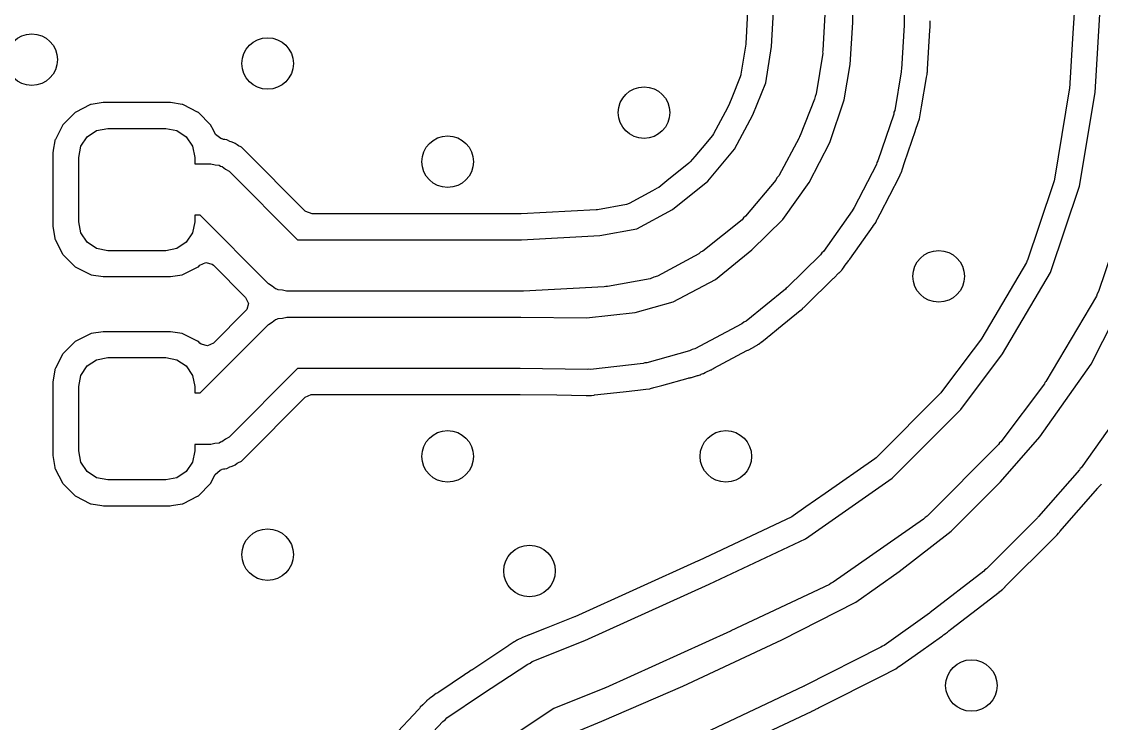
# Model space of a CAD drawing. Extents: x 2.37 to 5.13, y -5.38 to -2.62.
# Drawn here: x 2.8749 to 3.2047, y -4.6516 to -4.4372 of the extents above; entities that cross this region are included whole.
import ezdxf

# ---------------------------------------------------------------- set-up
doc = ezdxf.new("R2010")
doc.units = 0
doc.header["$MEASUREMENT"] = 0
doc.layers.add('BLACK', color=7, linetype='CONTINUOUS')

msp = doc.modelspace()

# ---------------------------------------------------------------- linework, layer by layer
at = {"layer": 'BLACK', "linetype": 'CONTINUOUS'}
for p, q in [((3.12873, -4.43751), (3.12893, -4.4225)), ((3.14467, -4.4227), (3.14447, -4.43792)), ((3.19674, -4.4283), (3.19587, -4.44236)), ((3.20277, -4.45881), (3.20463, -4.42857)), ((3.09685, -4.43003), (3.0962, -4.44201)), ((3.10396, -4.44476), (3.10474, -4.43041)), ((3.12046, -4.43122), (3.11966, -4.44604)), ((3.12797, -4.45031), (3.12873, -4.43751)), ((3.14446, -4.43827), (3.14366, -4.45168)), ((3.14447, -4.43792), (3.14443, -4.43809)), ((3.14443, -4.43809), (3.14446, -4.43827)), ((3.15157, -4.45168), (3.15228, -4.43977)), ((3.15228, -4.43977), (3.15231, -4.43945)), ((3.15231, -4.43945), (3.15233, -4.43936)), ((3.15233, -4.43936), (3.15235, -4.43925)), ((3.15235, -4.43925), (3.15236, -4.43844)), ((3.15236, -4.43844), (3.15237, -4.43831)), ((3.15237, -4.43831), (3.15241, -4.4375)), ((3.15239, -4.4373), (3.15238, -4.43697)), ((3.15241, -4.4375), (3.15239, -4.4373)), ((3.0962, -4.44201), (3.09611, -4.44376)), ((3.19587, -4.44236), (3.19492, -4.45778)), ((3.09608, -4.44407), (3.09459, -4.45328)), ((3.09611, -4.44376), (3.09608, -4.44407)), ((3.10217, -4.45589), (3.10396, -4.44476)), ((3.11966, -4.44604), (3.11955, -4.44644)), ((3.11955, -4.44644), (3.11957, -4.44685)), ((3.11957, -4.44685), (3.11757, -4.45927)), ((3.12614, -4.46107), (3.12797, -4.45031)), ((3.14356, -4.45252), (3.14156, -4.46433)), ((3.14366, -4.45168), (3.14354, -4.45209)), ((3.14354, -4.45209), (3.14356, -4.45252)), ((3.15148, -4.45315), (3.15152, -4.45284)), ((3.15152, -4.45284), (3.15153, -4.45272)), ((3.15153, -4.45272), (3.15155, -4.45261)), ((3.15155, -4.45261), (3.15156, -4.45215)), ((3.15156, -4.45183), (3.15157, -4.45168)), ((3.15156, -4.45215), (3.15156, -4.45183)), ((3.09439, -4.45406), (3.09183, -4.46048)), ((3.09456, -4.45345), (3.09439, -4.45406)), ((3.09459, -4.45328), (3.09456, -4.45345)), ((3.09825, -4.46567), (3.10217, -4.45589)), ((3.14976, -4.46318), (3.15127, -4.45428)), ((3.15127, -4.45428), (3.1513, -4.45415)), ((3.1513, -4.45415), (3.15147, -4.45338)), ((3.15147, -4.45338), (3.15148, -4.45315)), ((3.11757, -4.45927), (3.11725, -4.46007)), ((3.19489, -4.45807), (3.19039, -4.48535)), ((3.19492, -4.45778), (3.19489, -4.45807)), ((3.19803, -4.48749), (3.20277, -4.45881)), ((2.89571, -4.46263), (2.89139, -4.46483)), ((2.89591, -4.46253), (2.89571, -4.46263)), ((2.89571, -4.46263), (2.89571, -4.46263)), ((2.89614, -4.46249), (2.89591, -4.46253)), ((2.89972, -4.46192), (2.89614, -4.46249)), ((2.89614, -4.46249), (2.89614, -4.46249)), ((2.89984, -4.46191), (2.89972, -4.46192)), ((2.92019, -4.46191), (2.89984, -4.46191)), ((2.9203, -4.46192), (2.92019, -4.46191)), ((2.92388, -4.46249), (2.9203, -4.46192)), ((2.92411, -4.46253), (2.92388, -4.46249)), ((2.92388, -4.46249), (2.92388, -4.46249)), ((2.92432, -4.46263), (2.92411, -4.46253)), ((2.92863, -4.46483), (2.92432, -4.46263)), ((2.92432, -4.46263), (2.92432, -4.46263)), ((3.09101, -4.46248), (3.08975, -4.46483)), ((3.09114, -4.46219), (3.09101, -4.46248)), ((3.09183, -4.46048), (3.09114, -4.46219)), ((3.11711, -4.46092), (3.11271, -4.47194)), ((3.11725, -4.46007), (3.11711, -4.46092)), ((3.12173, -4.47412), (3.12614, -4.46107)), ((2.89118, -4.46494), (2.88743, -4.46869)), ((2.89139, -4.46483), (2.89118, -4.46494)), ((2.89139, -4.46483), (2.89139, -4.46483)), ((2.92864, -4.46483), (2.92863, -4.46483)), ((2.92884, -4.46494), (2.92864, -4.46483)), ((2.93259, -4.46869), (2.92884, -4.46494)), ((3.08975, -4.46483), (3.0862, -4.47147)), ((3.09264, -4.47617), (3.09825, -4.46567)), ((3.14126, -4.46552), (3.13645, -4.47973)), ((3.14132, -4.4649), (3.14126, -4.46552)), ((3.14156, -4.46433), (3.14132, -4.4649)), ((3.14914, -4.46686), (3.14934, -4.46566)), ((3.14934, -4.46564), (3.14976, -4.46321)), ((3.14934, -4.46566), (3.14934, -4.46564)), ((3.14934, -4.46564), (3.14934, -4.46564)), ((3.14976, -4.46319), (3.14976, -4.46318)), ((3.14976, -4.46318), (3.14976, -4.46318)), ((3.14976, -4.46321), (3.14976, -4.46319)), ((3.14976, -4.46321), (3.14976, -4.46321)), ((2.88733, -4.46889), (2.88516, -4.47316)), ((2.88743, -4.46869), (2.88733, -4.46889)), ((2.88733, -4.46889), (2.88733, -4.46889)), ((2.93346, -4.4704), (2.93259, -4.46869)), ((3.14795, -4.4704), (3.14874, -4.46804)), ((3.14874, -4.46804), (3.14913, -4.46687)), ((3.14913, -4.46687), (3.14914, -4.46687)), ((3.14914, -4.46687), (3.14914, -4.46686)), ((2.89297, -4.47527), (2.89489, -4.47239)), ((2.89489, -4.47239), (2.89776, -4.47047)), ((2.89776, -4.47047), (2.90115, -4.4698)), ((2.90115, -4.4698), (2.91887, -4.4698)), ((2.91887, -4.4698), (2.92226, -4.47047)), ((2.92226, -4.47047), (2.92513, -4.47239)), ((2.92513, -4.47239), (2.92705, -4.47527)), ((2.93401, -4.47146), (2.93346, -4.4704)), ((2.93413, -4.47169), (2.93401, -4.47146)), ((2.9357, -4.47291), (2.93413, -4.47169)), ((3.08587, -4.47196), (3.0827, -4.47575)), ((3.0862, -4.47147), (3.08587, -4.47196)), ((3.11234, -4.47271), (3.10614, -4.48432)), ((3.11246, -4.47229), (3.11234, -4.47271)), ((3.11271, -4.47194), (3.11246, -4.47229)), ((3.14461, -4.48027), (3.14794, -4.47041)), ((3.14794, -4.47041), (3.14795, -4.4704)), ((3.14794, -4.47041), (3.14794, -4.47041)), ((2.88499, -4.47364), (2.88453, -4.47651)), ((2.88502, -4.47342), (2.88499, -4.47364)), ((2.88499, -4.47364), (2.88499, -4.47364)), ((2.88516, -4.47316), (2.88502, -4.47342)), ((2.8923, -4.47866), (2.89297, -4.47527)), ((2.92705, -4.47527), (2.92773, -4.47866)), ((2.936, -4.47301), (2.9357, -4.47291)), ((2.93612, -4.47305), (2.936, -4.47301)), ((2.93657, -4.47316), (2.93612, -4.47305)), ((2.93692, -4.47321), (2.93657, -4.47316)), ((2.93758, -4.47332), (2.93692, -4.47321)), ((2.93779, -4.47342), (2.93758, -4.47332)), ((2.9385, -4.47378), (2.93779, -4.47342)), ((2.93892, -4.47396), (2.9385, -4.47378)), ((2.93968, -4.4742), (2.93892, -4.47396)), ((2.9399, -4.47428), (2.93968, -4.4742)), ((2.93968, -4.4742), (2.93968, -4.4742)), ((2.94008, -4.47441), (2.9399, -4.47428)), ((2.94073, -4.47488), (2.94008, -4.47441)), ((2.94008, -4.47441), (2.94008, -4.47441)), ((2.94112, -4.47512), (2.94073, -4.47488)), ((2.94183, -4.47548), (2.94112, -4.47512)), ((2.94203, -4.47558), (2.94183, -4.47548)), ((2.94292, -4.47647), (2.94203, -4.47558)), ((3.0827, -4.47575), (3.08051, -4.47837)), ((3.08447, -4.48594), (3.09264, -4.47617)), ((3.11546, -4.4863), (3.12173, -4.47412)), ((2.88453, -4.47651), (2.8844, -4.47734)), ((2.8844, -4.47734), (2.8844, -4.49966)), ((2.8923, -4.49834), (2.8923, -4.47866)), ((2.92773, -4.47866), (2.92773, -4.48063)), ((2.96152, -4.49507), (2.94292, -4.47647)), ((2.94292, -4.47647), (2.94292, -4.47647)), ((3.08051, -4.47837), (3.0791, -4.48005)), ((2.92773, -4.48063), (2.93266, -4.48063)), ((2.93266, -4.48063), (2.93395, -4.48092)), ((2.93395, -4.48092), (2.93525, -4.48107)), ((2.93525, -4.48107), (2.93564, -4.48131)), ((2.93564, -4.48131), (2.93608, -4.48141)), ((2.93608, -4.48141), (2.9371, -4.48223)), ((2.9371, -4.48223), (2.93822, -4.48293)), ((3.07869, -4.48046), (3.072, -4.4858)), ((3.0791, -4.48005), (3.07869, -4.48046)), ((3.136, -4.48081), (3.12919, -4.49402)), ((3.13615, -4.48024), (3.136, -4.48081)), ((3.13645, -4.47973), (3.13615, -4.48024)), ((3.14362, -4.48321), (3.14395, -4.4822)), ((3.14395, -4.4822), (3.14396, -4.48218)), ((3.14396, -4.48218), (3.14461, -4.48027)), ((2.93822, -4.48293), (2.9591, -4.50381)), ((3.072, -4.4858), (3.06947, -4.48784)), ((3.07364, -4.49461), (3.08447, -4.48594)), ((3.10524, -4.48565), (3.09603, -4.49666)), ((3.10561, -4.48493), (3.10524, -4.48565)), ((3.10614, -4.48432), (3.10561, -4.48493)), ((3.13709, -4.49592), (3.14299, -4.48448)), ((3.14299, -4.48448), (3.143, -4.48446)), ((3.143, -4.48446), (3.14349, -4.48353)), ((3.14349, -4.48353), (3.14354, -4.48342)), ((3.14349, -4.48353), (3.14349, -4.48353)), ((3.14354, -4.48342), (3.14356, -4.48337)), ((3.14356, -4.48337), (3.14359, -4.48332)), ((3.14359, -4.48332), (3.14362, -4.48321)), ((3.14362, -4.48321), (3.14362, -4.48321)), ((3.19027, -4.4858), (3.18558, -4.49977)), ((3.19039, -4.48535), (3.19027, -4.4858)), ((3.06758, -4.4889), (3.0605, -4.49273)), ((3.06903, -4.48812), (3.06758, -4.4889)), ((3.06947, -4.48784), (3.06903, -4.48812)), ((3.10739, -4.49767), (3.11546, -4.4863)), ((3.1892, -4.5138), (3.19803, -4.48749)), ((3.21316, -4.49191), (3.20386, -4.51962)), ((2.9617, -4.49524), (2.96152, -4.49507)), ((2.96358, -4.49592), (2.9617, -4.49524)), ((3.02731, -4.49592), (2.96358, -4.49592)), ((3.02746, -4.49592), (3.02731, -4.49592)), ((3.05036, -4.49472), (3.02746, -4.49592)), ((3.05074, -4.49467), (3.05036, -4.49472)), ((3.05965, -4.49303), (3.05074, -4.49467)), ((3.0605, -4.49273), (3.05965, -4.49303)), ((3.06275, -4.50048), (3.07364, -4.49461)), ((3.12862, -4.49496), (3.11981, -4.50737)), ((3.12883, -4.49444), (3.12862, -4.49496)), ((3.12919, -4.49402), (3.12883, -4.49444)), ((3.13628, -4.49749), (3.13709, -4.49592)), ((2.89297, -4.50173), (2.8923, -4.49834)), ((2.92773, -4.49834), (2.92705, -4.50173)), ((2.92939, -4.49637), (2.92773, -4.49637)), ((2.92773, -4.49637), (2.92773, -4.49834)), ((2.95027, -4.51726), (2.92939, -4.49637)), ((3.09492, -4.49775), (3.08291, -4.50736)), ((3.09541, -4.49714), (3.09492, -4.49775)), ((3.09603, -4.49666), (3.09541, -4.49714)), ((3.09794, -4.50693), (3.10739, -4.49767)), ((3.135, -4.49961), (3.13558, -4.49882)), ((3.13558, -4.49882), (3.13565, -4.49872)), ((3.13558, -4.49882), (3.13558, -4.49882)), ((3.13565, -4.49872), (3.1357, -4.49863)), ((3.1357, -4.49863), (3.13571, -4.4986)), ((3.13571, -4.4986), (3.13578, -4.49851)), ((3.13578, -4.49851), (3.13626, -4.49753)), ((3.13626, -4.49753), (3.13628, -4.49749)), ((2.8844, -4.49966), (2.88442, -4.49977)), ((2.88442, -4.49977), (2.88499, -4.50336)), ((2.89489, -4.50461), (2.89297, -4.50173)), ((2.92705, -4.50173), (2.92513, -4.50461)), ((3.02759, -4.50381), (3.05148, -4.50256)), ((3.05148, -4.50256), (3.06275, -4.50048)), ((3.12781, -4.50974), (3.13497, -4.49964)), ((3.13497, -4.49964), (3.135, -4.49961)), ((3.18558, -4.49977), (3.18214, -4.51005)), ((2.88499, -4.50336), (2.88499, -4.50336)), ((2.88499, -4.50336), (2.88502, -4.50358)), ((2.88502, -4.50358), (2.88513, -4.50379)), ((2.88513, -4.50379), (2.88513, -4.50379)), ((2.88513, -4.50379), (2.88733, -4.50811)), ((2.89776, -4.50653), (2.89489, -4.50461)), ((2.92513, -4.50461), (2.92226, -4.50653)), ((2.9591, -4.50381), (3.02759, -4.50381)), ((2.88733, -4.50811), (2.88733, -4.50811)), ((2.88733, -4.50811), (2.88743, -4.50831)), ((2.88743, -4.50831), (2.89118, -4.51206)), ((2.90115, -4.5072), (2.89776, -4.50653)), ((2.91887, -4.5072), (2.90115, -4.5072)), ((2.92226, -4.50653), (2.91887, -4.5072)), ((3.08174, -4.50813), (3.06913, -4.51494)), ((3.08227, -4.50766), (3.08174, -4.50813)), ((3.08291, -4.50736), (3.08227, -4.50766)), ((3.08683, -4.516), (3.09794, -4.50693)), ((3.11891, -4.50842), (3.1087, -4.51843)), ((3.11929, -4.50783), (3.11891, -4.50842)), ((3.11981, -4.50737), (3.11929, -4.50783)), ((2.89118, -4.51206), (2.89139, -4.51217)), ((2.89139, -4.51217), (2.89139, -4.51217)), ((2.89139, -4.51217), (2.89571, -4.51437)), ((2.92432, -4.51437), (2.92863, -4.51217)), ((2.92863, -4.51217), (2.92884, -4.51206)), ((2.92884, -4.51206), (2.92932, -4.51159)), ((2.92932, -4.51159), (2.93112, -4.51074)), ((2.93112, -4.51074), (2.93305, -4.51126)), ((2.93305, -4.51126), (2.93344, -4.51159)), ((2.93344, -4.51159), (2.94329, -4.52144)), ((3.12561, -4.51284), (3.12615, -4.51208)), ((3.12615, -4.51208), (3.12618, -4.51204)), ((3.12618, -4.51204), (3.12755, -4.51019)), ((3.12755, -4.51019), (3.12759, -4.51006)), ((3.12759, -4.51006), (3.12768, -4.50992)), ((3.12768, -4.50992), (3.12781, -4.50974)), ((3.18183, -4.51077), (3.16815, -4.53386)), ((3.18208, -4.51021), (3.18183, -4.51077)), ((3.18214, -4.51005), (3.18208, -4.51021)), ((2.89571, -4.51437), (2.89571, -4.51437)), ((2.89571, -4.51437), (2.89591, -4.51447)), ((2.89591, -4.51447), (2.89614, -4.51451)), ((2.89614, -4.51451), (2.89614, -4.51451)), ((2.89614, -4.51451), (2.89972, -4.51508)), ((2.89972, -4.51508), (2.89984, -4.51509)), ((2.89984, -4.51509), (2.92019, -4.51509)), ((2.92019, -4.51509), (2.9203, -4.51508)), ((2.9203, -4.51508), (2.92388, -4.51451)), ((2.92388, -4.51451), (2.92411, -4.51447)), ((2.92388, -4.51451), (2.92388, -4.51451)), ((2.92411, -4.51447), (2.92432, -4.51437)), ((2.92432, -4.51437), (2.92432, -4.51437)), ((3.06683, -4.51574), (3.05382, -4.51815)), ((3.06795, -4.51526), (3.06683, -4.51574)), ((3.06913, -4.51494), (3.06795, -4.51526)), ((3.11468, -4.52362), (3.12268, -4.51578)), ((3.12268, -4.51578), (3.12281, -4.51567)), ((3.12281, -4.51567), (3.12293, -4.51561)), ((3.12293, -4.51561), (3.12454, -4.51396)), ((3.12454, -4.51396), (3.12458, -4.51392)), ((3.12458, -4.51392), (3.12532, -4.51319)), ((3.12532, -4.51319), (3.12539, -4.5131)), ((3.12539, -4.5131), (3.12542, -4.51307)), ((3.12542, -4.51307), (3.12543, -4.51306)), ((3.12543, -4.51306), (3.12544, -4.51305)), ((3.12543, -4.51306), (3.12543, -4.51306)), ((3.12544, -4.51305), (3.12546, -4.51302)), ((3.12546, -4.51302), (3.12554, -4.51294)), ((3.12554, -4.51294), (3.12561, -4.51284)), ((3.12561, -4.51284), (3.12561, -4.51284)), ((3.17445, -4.53872), (3.1892, -4.5138)), ((2.95138, -4.51796), (2.95027, -4.51726)), ((2.95241, -4.51878), (2.95138, -4.51796)), ((2.95285, -4.51888), (2.95241, -4.51878)), ((2.95324, -4.51912), (2.95285, -4.51888)), ((3.05281, -4.51826), (3.0282, -4.51955)), ((3.0533, -4.51812), (3.05281, -4.51826)), ((3.05382, -4.51815), (3.0533, -4.51812)), ((3.07388, -4.52284), (3.08683, -4.516)), ((3.10818, -4.5189), (3.09617, -4.52871)), ((3.1084, -4.51862), (3.10818, -4.5189)), ((3.1087, -4.51843), (3.1084, -4.51862)), ((2.94329, -4.52144), (2.94413, -4.52325)), ((2.95454, -4.51927), (2.95324, -4.51912)), ((2.95582, -4.51956), (2.95454, -4.51927)), ((3.0278, -4.51956), (2.95582, -4.51956)), ((3.028, -4.51952), (3.0278, -4.51956)), ((3.0282, -4.51955), (3.028, -4.51952)), ((3.20317, -4.52111), (3.18777, -4.54712)), ((3.20163, -4.54183), (3.21247, -4.52026)), ((3.20343, -4.52032), (3.20317, -4.52111)), ((3.20386, -4.51962), (3.20343, -4.52032)), ((2.94329, -4.52556), (2.93344, -4.53541)), ((2.94362, -4.52517), (2.94329, -4.52556)), ((2.94413, -4.52325), (2.94362, -4.52517)), ((3.0623, -4.52605), (3.07388, -4.52284)), ((3.10609, -4.53079), (3.11269, -4.52541)), ((3.11269, -4.52541), (3.11285, -4.52529)), ((3.11285, -4.52529), (3.11335, -4.52493)), ((3.11335, -4.52493), (3.11343, -4.52485)), ((3.11343, -4.52485), (3.11363, -4.52465)), ((3.11343, -4.52485), (3.11343, -4.52485)), ((3.11363, -4.52465), (3.11383, -4.52448)), ((3.11383, -4.52448), (3.11413, -4.52423)), ((3.11413, -4.52423), (3.11421, -4.52414)), ((3.11421, -4.52414), (3.11455, -4.52376)), ((3.11421, -4.52414), (3.11421, -4.52414)), ((3.11455, -4.52376), (3.11468, -4.52362)), ((2.9514, -4.52904), (2.95242, -4.52822)), ((2.95242, -4.52822), (2.95287, -4.52812)), ((2.95287, -4.52812), (2.95325, -4.52787)), ((2.95325, -4.52787), (2.95456, -4.52773)), ((2.95456, -4.52773), (2.95584, -4.52744)), ((2.95584, -4.52744), (3.02721, -4.52744)), ((3.02721, -4.52744), (3.02726, -4.52745)), ((3.02726, -4.52745), (3.02731, -4.52744)), ((3.02731, -4.52744), (3.04741, -4.52772)), ((3.04741, -4.52772), (3.0623, -4.52605)), ((3.09617, -4.52871), (3.09547, -4.52905)), ((2.89972, -4.53192), (2.89614, -4.53249)), ((2.89984, -4.53191), (2.89972, -4.53192)), ((2.92019, -4.53191), (2.89984, -4.53191)), ((2.9203, -4.53192), (2.92019, -4.53191)), ((2.92388, -4.53249), (2.9203, -4.53192)), ((2.92939, -4.55063), (2.95028, -4.52973)), ((2.95028, -4.52973), (2.9514, -4.52904)), ((3.09488, -4.52956), (3.08046, -4.53717)), ((3.09547, -4.52905), (3.09488, -4.52956)), ((3.10309, -4.53325), (3.10609, -4.53079)), ((2.89118, -4.53494), (2.88743, -4.53869)), ((2.89139, -4.53483), (2.89118, -4.53494)), ((2.89571, -4.53263), (2.89139, -4.53483)), ((2.89139, -4.53483), (2.89139, -4.53483)), ((2.89591, -4.53253), (2.89571, -4.53263)), ((2.89571, -4.53263), (2.89571, -4.53263)), ((2.89614, -4.53249), (2.89591, -4.53253)), ((2.89614, -4.53249), (2.89614, -4.53249)), ((2.92411, -4.53253), (2.92388, -4.53249)), ((2.92388, -4.53249), (2.92388, -4.53249)), ((2.92432, -4.53263), (2.92411, -4.53253)), ((2.92863, -4.53483), (2.92432, -4.53263)), ((2.92432, -4.53263), (2.92432, -4.53263)), ((2.92864, -4.53483), (2.92863, -4.53483)), ((2.92884, -4.53494), (2.92864, -4.53483)), ((2.92932, -4.53541), (2.92884, -4.53494)), ((2.92971, -4.53574), (2.92932, -4.53541)), ((2.93344, -4.53541), (2.93163, -4.53626)), ((3.10021, -4.5356), (3.10087, -4.53506)), ((3.10087, -4.53506), (3.10097, -4.53499)), ((3.10097, -4.53499), (3.10265, -4.53372)), ((3.10265, -4.53372), (3.10278, -4.53354)), ((3.10278, -4.53354), (3.10284, -4.53347)), ((3.10284, -4.53347), (3.10309, -4.53325)), ((3.16778, -4.53445), (3.1655, -4.53747)), ((3.16796, -4.53418), (3.16778, -4.53445)), ((3.16815, -4.53386), (3.16796, -4.53418)), ((2.88743, -4.53869), (2.88733, -4.53889)), ((2.93163, -4.53626), (2.92971, -4.53574)), ((3.0789, -4.53779), (3.06589, -4.54139)), ((3.07965, -4.53739), (3.0789, -4.53779)), ((3.08046, -4.53717), (3.07965, -4.53739)), ((3.08628, -4.54302), (3.09637, -4.5377)), ((3.09637, -4.5377), (3.09667, -4.53756)), ((3.09667, -4.53756), (3.09676, -4.53753)), ((3.09676, -4.53753), (3.09698, -4.53748)), ((3.09698, -4.53748), (3.0988, -4.53642)), ((3.0988, -4.53642), (3.09891, -4.53636)), ((3.09891, -4.53636), (3.09956, -4.53602)), ((3.09956, -4.53602), (3.09966, -4.53597)), ((3.09956, -4.53602), (3.09956, -4.53602)), ((3.09966, -4.53597), (3.09979, -4.53587)), ((3.09979, -4.53587), (3.10007, -4.53568)), ((3.10007, -4.53568), (3.10011, -4.53566)), ((3.10011, -4.53566), (3.10021, -4.5356)), ((3.10011, -4.53566), (3.10011, -4.53566)), ((3.1655, -4.53747), (3.15587, -4.55029)), ((3.16173, -4.55563), (3.17445, -4.53872)), ((2.88733, -4.53889), (2.88522, -4.54302)), ((2.88733, -4.53889), (2.88733, -4.53889)), ((2.89489, -4.54239), (2.89776, -4.54047)), ((2.89776, -4.54047), (2.90115, -4.5398)), ((2.90115, -4.5398), (2.91887, -4.5398)), ((2.91887, -4.5398), (2.92226, -4.54047)), ((2.92226, -4.54047), (2.92513, -4.54239)), ((3.06468, -4.54162), (3.04867, -4.54343)), ((3.06527, -4.54142), (3.06468, -4.54162)), ((3.06589, -4.54139), (3.06527, -4.54142)), ((3.18591, -4.56402), (3.20163, -4.54183)), ((2.88499, -4.54364), (2.88442, -4.54723)), ((2.88502, -4.54342), (2.88499, -4.54364)), ((2.88499, -4.54364), (2.88499, -4.54364)), ((2.88522, -4.54302), (2.88502, -4.54342)), ((2.8923, -4.54866), (2.89297, -4.54527)), ((2.89297, -4.54527), (2.89489, -4.54239)), ((2.92513, -4.54239), (2.92705, -4.54527)), ((2.92705, -4.54527), (2.92773, -4.54866)), ((2.9591, -4.54319), (2.93821, -4.56408)), ((3.02715, -4.54319), (2.9591, -4.54319)), ((3.04769, -4.54347), (3.02715, -4.54319)), ((3.04817, -4.54337), (3.04769, -4.54347)), ((3.04867, -4.54343), (3.04817, -4.54337)), ((3.07952, -4.54593), (3.08137, -4.5453)), ((3.08137, -4.5453), (3.08153, -4.54525)), ((3.08153, -4.54525), (3.08209, -4.5451)), ((3.08209, -4.5451), (3.0822, -4.54506)), ((3.08209, -4.5451), (3.08209, -4.5451)), ((3.0822, -4.54506), (3.08231, -4.54502)), ((3.08231, -4.54502), (3.08249, -4.54493)), ((3.08231, -4.54502), (3.08231, -4.54502)), ((3.08249, -4.54493), (3.08276, -4.54483)), ((3.08276, -4.54483), (3.08306, -4.54472)), ((3.08306, -4.54472), (3.08316, -4.54467)), ((3.08316, -4.54467), (3.08368, -4.5444)), ((3.08316, -4.54467), (3.08316, -4.54467)), ((3.08368, -4.5444), (3.08383, -4.54432)), ((3.08383, -4.54432), (3.0854, -4.54361)), ((3.0854, -4.54361), (3.08561, -4.54352)), ((3.08561, -4.54352), (3.08578, -4.54336)), ((3.08578, -4.54336), (3.08597, -4.54323)), ((3.08597, -4.54324), (3.08628, -4.54302)), ((3.08597, -4.54323), (3.08597, -4.54324)), ((2.88442, -4.54723), (2.8844, -4.54734)), ((2.8844, -4.54734), (2.8844, -4.56966)), ((2.8923, -4.56834), (2.8923, -4.54866)), ((2.92773, -4.54866), (2.92773, -4.55063)), ((3.068, -4.549), (3.0704, -4.54834)), ((3.0704, -4.54834), (3.07041, -4.54833)), ((3.07041, -4.54833), (3.07845, -4.5461)), ((3.07041, -4.54833), (3.07041, -4.54833)), ((3.07845, -4.5461), (3.07869, -4.54604)), ((3.07869, -4.54604), (3.07907, -4.54598)), ((3.07907, -4.54597), (3.07929, -4.54593)), ((3.07907, -4.54598), (3.07907, -4.54597)), ((3.07929, -4.54593), (3.07952, -4.54593)), ((3.18729, -4.54783), (3.17399, -4.56554)), ((3.18747, -4.54744), (3.18729, -4.54783)), ((3.18777, -4.54712), (3.18747, -4.54744)), ((2.92773, -4.55063), (2.92939, -4.55063)), ((2.94292, -4.57053), (2.96152, -4.55193)), ((2.96152, -4.55193), (2.96332, -4.55109)), ((2.96332, -4.55109), (2.96358, -4.55108)), ((2.96358, -4.55108), (3.02707, -4.55108)), ((3.02707, -4.55108), (3.02711, -4.55108)), ((3.02711, -4.55108), (3.03833, -4.55124)), ((3.03833, -4.55124), (3.04729, -4.55136)), ((3.04729, -4.55136), (3.04738, -4.55136)), ((3.04738, -4.55136), (3.04833, -4.55141)), ((3.04833, -4.55141), (3.04844, -4.55139)), ((3.04844, -4.55139), (3.04856, -4.55139)), ((3.04856, -4.55139), (3.04856, -4.55139)), ((3.04856, -4.55139), (3.04859, -4.55139)), ((3.04859, -4.55139), (3.04871, -4.55138)), ((3.04859, -4.55139), (3.04859, -4.55139)), ((3.04871, -4.55138), (3.04882, -4.55138)), ((3.04882, -4.55138), (3.04898, -4.55136)), ((3.04898, -4.55136), (3.04976, -4.55125)), ((3.04976, -4.55125), (3.04985, -4.55124)), ((3.04985, -4.55124), (3.05857, -4.55026)), ((3.05857, -4.55026), (3.06308, -4.54975)), ((3.06308, -4.54975), (3.06309, -4.54975)), ((3.06309, -4.54975), (3.0631, -4.54975)), ((3.0631, -4.54975), (3.06312, -4.54975)), ((3.06312, -4.54975), (3.06556, -4.54947)), ((3.06312, -4.54975), (3.06312, -4.54975)), ((3.06556, -4.54947), (3.06557, -4.54947)), ((3.06557, -4.54947), (3.0668, -4.54933)), ((3.0668, -4.54933), (3.0668, -4.54933)), ((3.0668, -4.54933), (3.06681, -4.54933)), ((3.06681, -4.54933), (3.06692, -4.5493)), ((3.06692, -4.5493), (3.068, -4.549)), ((3.06692, -4.5493), (3.06692, -4.5493)), ((3.068, -4.549), (3.068, -4.549)), ((3.15561, -4.5506), (3.1359, -4.5704)), ((3.15587, -4.55029), (3.15561, -4.5506)), ((3.21482, -4.55045), (3.19852, -4.57346)), ((3.14081, -4.57665), (3.16173, -4.55563)), ((2.93709, -4.56478), (2.93606, -4.5656)), ((2.93821, -4.56408), (2.93709, -4.56478)), ((3.17385, -4.57782), (3.18591, -4.56402)), ((2.89297, -4.57173), (2.8923, -4.56834)), ((2.92773, -4.56834), (2.92705, -4.57173)), ((2.93265, -4.56637), (2.92773, -4.56637)), ((2.92773, -4.56637), (2.92773, -4.56834)), ((2.93393, -4.56608), (2.93265, -4.56637)), ((2.93524, -4.56594), (2.93393, -4.56608)), ((2.93562, -4.5657), (2.93524, -4.56594)), ((2.93606, -4.5656), (2.93562, -4.5657)), ((3.17328, -4.56636), (3.15147, -4.58826)), ((3.17357, -4.56589), (3.17328, -4.56636)), ((3.17399, -4.56554), (3.17357, -4.56589)), ((2.8844, -4.56966), (2.88442, -4.56977)), ((2.88442, -4.56977), (2.88499, -4.57336)), ((2.89489, -4.57461), (2.89297, -4.57173)), ((2.92705, -4.57173), (2.92513, -4.57461)), ((2.94112, -4.57188), (2.94183, -4.57152)), ((2.94183, -4.57152), (2.94203, -4.57142)), ((2.94183, -4.57152), (2.94183, -4.57152)), ((2.94203, -4.57142), (2.94292, -4.57053)), ((2.94292, -4.57053), (2.94292, -4.57053)), ((3.1355, -4.57073), (3.12036, -4.58132)), ((3.1359, -4.5704), (3.1355, -4.57073)), ((2.88499, -4.57336), (2.88499, -4.57336)), ((2.88499, -4.57336), (2.88502, -4.57358)), ((2.88502, -4.57358), (2.88513, -4.57379)), ((2.88513, -4.57379), (2.88513, -4.57379)), ((2.88513, -4.57379), (2.88733, -4.57811)), ((2.89776, -4.57653), (2.89489, -4.57461)), ((2.92513, -4.57461), (2.92226, -4.57653)), ((2.93401, -4.57554), (2.93546, -4.57418)), ((2.93546, -4.57418), (2.9357, -4.57409)), ((2.9357, -4.57409), (2.936, -4.57399)), ((2.936, -4.57399), (2.93612, -4.57395)), ((2.93612, -4.57395), (2.93657, -4.57384)), ((2.93657, -4.57384), (2.93696, -4.57378)), ((2.93696, -4.57378), (2.93758, -4.57368)), ((2.93758, -4.57368), (2.9378, -4.57357)), ((2.9378, -4.57357), (2.9385, -4.57322)), ((2.9385, -4.57322), (2.93892, -4.57304)), ((2.93892, -4.57304), (2.93968, -4.5728)), ((2.93968, -4.5728), (2.9399, -4.57272)), ((2.93968, -4.5728), (2.93968, -4.5728)), ((2.9399, -4.57272), (2.94008, -4.57259)), ((2.94008, -4.57259), (2.94073, -4.57212)), ((2.94008, -4.57259), (2.94008, -4.57259)), ((2.94073, -4.57212), (2.94112, -4.57188)), ((3.19803, -4.57408), (3.18552, -4.58839)), ((3.19822, -4.57373), (3.19803, -4.57408)), ((3.19852, -4.57346), (3.19822, -4.57373)), ((2.88733, -4.57811), (2.88733, -4.57811)), ((2.88733, -4.57811), (2.88743, -4.57831)), ((2.88743, -4.57831), (2.89118, -4.58206)), ((2.90115, -4.5772), (2.89776, -4.57653)), ((2.91887, -4.5772), (2.90115, -4.5772)), ((2.92226, -4.57653), (2.91887, -4.5772)), ((2.92884, -4.58206), (2.93259, -4.57831)), ((2.93259, -4.57831), (2.93401, -4.57554)), ((3.11434, -4.59516), (3.14081, -4.57665)), ((3.15878, -4.59288), (3.17385, -4.57782)), ((3.2046, -4.57856), (3.20479, -4.57834)), ((3.12036, -4.58132), (3.11446, -4.58544)), ((3.19203, -4.59294), (3.20363, -4.57967)), ((3.20363, -4.57967), (3.20374, -4.57955)), ((3.20374, -4.57955), (3.20425, -4.57903)), ((3.20425, -4.57903), (3.20441, -4.57879)), ((3.20441, -4.57879), (3.2046, -4.57856)), ((2.89118, -4.58206), (2.89139, -4.58217)), ((2.89139, -4.58217), (2.89139, -4.58217)), ((2.89139, -4.58217), (2.89571, -4.58437)), ((2.89571, -4.58437), (2.89571, -4.58437)), ((2.89571, -4.58437), (2.89591, -4.58447)), ((2.89591, -4.58447), (2.89614, -4.58451)), ((2.89614, -4.58451), (2.89614, -4.58451)), ((2.89614, -4.58451), (2.89935, -4.58502)), ((2.89935, -4.58502), (2.89984, -4.58509)), ((2.92019, -4.58509), (2.92068, -4.58502)), ((2.92068, -4.58502), (2.92388, -4.58451)), ((2.92388, -4.58451), (2.92411, -4.58447)), ((2.92388, -4.58451), (2.92388, -4.58451)), ((2.92411, -4.58447), (2.92432, -4.58437)), ((2.92432, -4.58437), (2.92863, -4.58217)), ((2.92432, -4.58437), (2.92432, -4.58437)), ((2.92863, -4.58217), (2.92864, -4.58217)), ((2.92864, -4.58217), (2.92884, -4.58206)), ((2.89984, -4.58509), (2.92019, -4.58509)), ((3.11056, -4.58817), (3.11014, -4.58842)), ((3.11446, -4.58544), (3.11056, -4.58817)), ((3.15147, -4.58826), (3.15088, -4.58864)), ((3.11014, -4.58842), (3.0816, -4.60188)), ((3.15041, -4.58915), (3.1228, -4.60846)), ((3.15088, -4.58864), (3.15041, -4.58915)), ((3.18517, -4.58877), (3.16956, -4.60438)), ((3.18531, -4.58855), (3.18517, -4.58877)), ((3.18552, -4.58839), (3.18531, -4.58855)), ((3.14291, -4.60517), (3.15878, -4.59288)), ((3.17535, -4.60975), (3.19015, -4.59494)), ((3.19015, -4.59494), (3.19035, -4.59477)), ((3.19035, -4.59477), (3.19057, -4.59458)), ((3.19057, -4.59458), (3.19065, -4.59451)), ((3.19065, -4.59451), (3.19106, -4.59405)), ((3.19106, -4.59405), (3.19119, -4.59391)), ((3.19119, -4.59391), (3.19163, -4.59347)), ((3.19163, -4.59347), (3.19186, -4.59315)), ((3.19186, -4.59315), (3.19203, -4.59294)), ((3.0849, -4.60905), (3.11434, -4.59516)), ((3.08157, -4.6019), (3.04387, -4.61897)), ((3.0816, -4.60188), (3.08157, -4.6019)), ((3.16914, -4.60464), (3.16882, -4.60503)), ((3.16956, -4.60438), (3.16914, -4.60464)), ((3.12972, -4.61454), (3.14291, -4.60517)), ((3.16882, -4.60503), (3.15241, -4.61773)), ((3.04691, -4.62626), (3.0849, -4.60905)), ((3.12166, -4.60912), (3.09155, -4.62333)), ((3.12218, -4.60871), (3.12166, -4.60912)), ((3.1228, -4.60846), (3.12218, -4.60871)), ((3.16517, -4.61784), (3.17343, -4.61144)), ((3.17343, -4.61144), (3.1735, -4.61139)), ((3.1735, -4.61139), (3.17427, -4.61083)), ((3.17427, -4.61083), (3.17435, -4.61075)), ((3.17435, -4.61075), (3.17444, -4.61067)), ((3.17444, -4.61067), (3.17446, -4.61066)), ((3.17444, -4.61067), (3.17444, -4.61067)), ((3.17446, -4.61065), (3.17454, -4.61058)), ((3.17446, -4.61066), (3.17446, -4.61065)), ((3.17454, -4.61058), (3.17464, -4.61051)), ((3.17464, -4.61051), (3.17529, -4.60981)), ((3.17529, -4.60981), (3.17535, -4.60975)), ((3.10704, -4.62602), (3.12972, -4.61454)), ((3.15216, -4.61792), (3.13835, -4.62773)), ((3.15227, -4.6178), (3.15216, -4.61792)), ((3.15241, -4.61773), (3.15227, -4.6178)), ((3.15863, -4.62291), (3.16517, -4.61784)), ((3.04375, -4.61902), (3.03513, -4.62248)), ((3.04387, -4.61897), (3.04375, -4.61902)), ((3.02956, -4.62461), (3.02935, -4.6247)), ((3.02979, -4.62458), (3.02956, -4.62461)), ((3.02992, -4.62455), (3.02979, -4.62458)), ((3.03023, -4.62444), (3.02992, -4.62455)), ((3.03513, -4.62248), (3.03023, -4.62444)), ((3.09145, -4.62337), (3.05324, -4.64068)), ((3.09149, -4.62334), (3.09145, -4.62337)), ((3.09155, -4.62333), (3.09149, -4.62334)), ((3.15627, -4.62473), (3.15651, -4.62455)), ((3.15651, -4.62455), (3.15695, -4.6242)), ((3.15695, -4.6242), (3.15705, -4.62413)), ((3.15705, -4.62413), (3.15765, -4.6237)), ((3.15765, -4.6237), (3.15774, -4.62364)), ((3.15774, -4.62364), (3.15786, -4.62353)), ((3.15786, -4.62353), (3.15811, -4.6233)), ((3.15811, -4.6233), (3.15863, -4.62291)), ((3.02342, -4.62792), (3.02331, -4.62801)), ((3.02357, -4.62775), (3.02342, -4.62792)), ((3.02376, -4.62763), (3.02357, -4.62775)), ((3.02536, -4.62668), (3.02376, -4.62763)), ((3.02376, -4.62763), (3.02376, -4.62763)), ((3.02547, -4.62661), (3.02536, -4.62668)), ((3.02606, -4.62622), (3.02547, -4.62661)), ((3.02616, -4.62615), (3.02606, -4.62622)), ((3.02626, -4.62611), (3.02616, -4.62615)), ((3.02633, -4.62608), (3.02626, -4.62611)), ((3.02626, -4.62611), (3.02626, -4.62611)), ((3.02662, -4.62592), (3.02633, -4.62608)), ((3.02668, -4.62589), (3.02662, -4.62592)), ((3.02678, -4.62583), (3.02668, -4.62589)), ((3.02668, -4.62589), (3.02668, -4.62589)), ((3.02707, -4.62571), (3.02678, -4.62583)), ((3.02754, -4.62552), (3.02707, -4.62571)), ((3.02766, -4.62547), (3.02754, -4.62552)), ((3.02935, -4.6247), (3.02766, -4.62547)), ((3.02935, -4.6247), (3.02935, -4.6247)), ((3.03087, -4.63269), (3.04691, -4.62626)), ((3.07687, -4.64022), (3.10704, -4.62602)), ((3.13835, -4.62773), (3.13781, -4.62795)), ((3.14955, -4.62946), (3.15585, -4.62498)), ((3.15585, -4.62498), (3.15613, -4.6248)), ((3.15613, -4.6248), (3.15614, -4.6248)), ((3.15614, -4.6248), (3.15627, -4.62473)), ((3.02305, -4.6282), (3.01234, -4.63527)), ((3.02331, -4.62801), (3.02305, -4.6282)), ((3.13736, -4.62832), (3.11405, -4.64013)), ((3.13781, -4.62795), (3.13736, -4.62832)), ((3.14299, -4.63411), (3.14955, -4.62946)), ((3.01567, -4.64253), (3.02948, -4.63342)), ((3.02948, -4.63342), (3.03022, -4.63314)), ((3.03022, -4.63314), (3.03087, -4.63269)), ((3.14203, -4.63481), (3.14298, -4.63412)), ((3.14298, -4.63412), (3.14299, -4.63411)), ((3.01016, -4.63672), (3.00635, -4.6393)), ((3.01023, -4.63667), (3.01016, -4.63672)), ((3.01028, -4.63662), (3.01023, -4.63667)), ((3.01123, -4.63599), (3.01028, -4.63662)), ((3.01126, -4.63598), (3.01123, -4.63599)), ((3.0121, -4.63541), (3.01126, -4.63598)), ((3.0122, -4.63534), (3.0121, -4.63541)), ((3.01226, -4.63531), (3.0122, -4.63534)), ((3.01234, -4.63527), (3.01226, -4.63531)), ((3.11869, -4.64663), (3.13833, -4.63668)), ((3.13833, -4.63668), (3.14086, -4.6354)), ((3.14086, -4.6354), (3.14088, -4.63539)), ((3.14088, -4.63539), (3.14092, -4.63537)), ((3.14092, -4.63537), (3.14192, -4.63487)), ((3.14192, -4.63487), (3.14197, -4.63484)), ((3.14197, -4.63484), (3.14203, -4.63481)), ((3.00635, -4.6393), (3.00232, -4.64202)), ((3.05293, -4.64081), (3.03747, -4.64701)), ((3.05212, -4.65085), (3.07687, -4.64022)), ((3.05307, -4.64071), (3.05293, -4.64081)), ((3.05324, -4.64068), (3.05307, -4.64071)), ((3.11385, -4.64023), (3.08344, -4.65453)), ((3.11394, -4.64016), (3.11385, -4.64023)), ((3.11405, -4.64013), (3.11394, -4.64016)), ((2.99908, -4.64428), (2.99887, -4.64446)), ((2.99926, -4.64411), (2.99908, -4.64428)), ((2.99934, -4.64403), (2.99926, -4.64411)), ((2.99926, -4.64411), (2.99926, -4.64411)), ((2.99988, -4.64367), (2.99934, -4.64403)), ((3.00003, -4.64356), (2.99988, -4.64367)), ((3.00154, -4.64239), (3.00003, -4.64356)), ((3.00176, -4.64232), (3.00154, -4.64239)), ((3.00196, -4.64221), (3.00176, -4.64232)), ((3.00232, -4.64202), (3.00196, -4.6422)), ((3.00196, -4.6422), (3.00196, -4.64221)), ((3.00479, -4.64988), (3.0156, -4.64257)), ((3.0156, -4.64257), (3.01564, -4.64255)), ((3.01564, -4.64255), (3.01567, -4.64253)), ((2.99611, -4.6473), (2.98822, -4.65567)), ((2.99636, -4.64696), (2.99611, -4.6473)), ((2.9965, -4.64678), (2.99636, -4.64697)), ((2.99636, -4.64697), (2.99636, -4.64696)), ((2.99661, -4.64658), (2.9965, -4.64678)), ((2.99738, -4.64586), (2.99661, -4.64658)), ((2.998, -4.64528), (2.99738, -4.64586)), ((2.99813, -4.64515), (2.998, -4.64528)), ((2.9985, -4.64476), (2.99813, -4.64515)), ((2.99858, -4.64468), (2.9985, -4.64476)), ((2.9985, -4.64476), (2.9985, -4.64476)), ((2.99887, -4.64446), (2.99858, -4.64468)), ((3.03747, -4.64701), (3.02437, -4.65565)), ((3.11652, -4.64773), (3.11737, -4.6473)), ((3.11737, -4.6473), (3.11738, -4.64729)), ((3.11738, -4.64729), (3.11746, -4.64725)), ((3.11746, -4.64725), (3.11823, -4.64689)), ((3.11823, -4.64689), (3.11833, -4.64684)), ((3.11823, -4.64689), (3.11823, -4.64689)), ((3.11833, -4.64684), (3.11843, -4.64678)), ((3.11843, -4.64678), (3.11853, -4.64672)), ((3.11853, -4.64672), (3.11869, -4.64663)), ((3.11853, -4.64672), (3.11853, -4.64672)), ((2.99347, -4.6616), (3.00348, -4.65099)), ((3.00348, -4.65099), (3.0042, -4.65051)), ((3.0042, -4.65051), (3.00479, -4.64988)), ((3.03645, -4.65744), (3.05212, -4.65085)), ((3.08785, -4.66118), (3.11613, -4.64788)), ((3.11613, -4.64788), (3.1163, -4.64781)), ((3.1163, -4.64781), (3.11641, -4.64776)), ((3.1163, -4.64781), (3.1163, -4.64781)), ((3.11641, -4.64776), (3.11652, -4.64773))]:
    msp.add_line(p, q, dxfattribs=at)
at = {"layer": 'BLACK'}
for centre in [(2.87795, -4.44882), (2.95, -4.45), (3.065, -4.465), (3.005, -4.48), (3.155, -4.515), (3.005, -4.57), (3.09, -4.57), (2.95, -4.6), (3.03, -4.605), (3.165, -4.64)]:
    msp.add_circle(centre, 0.00787, dxfattribs=at)

doc.saveas('drawing.dxf')
